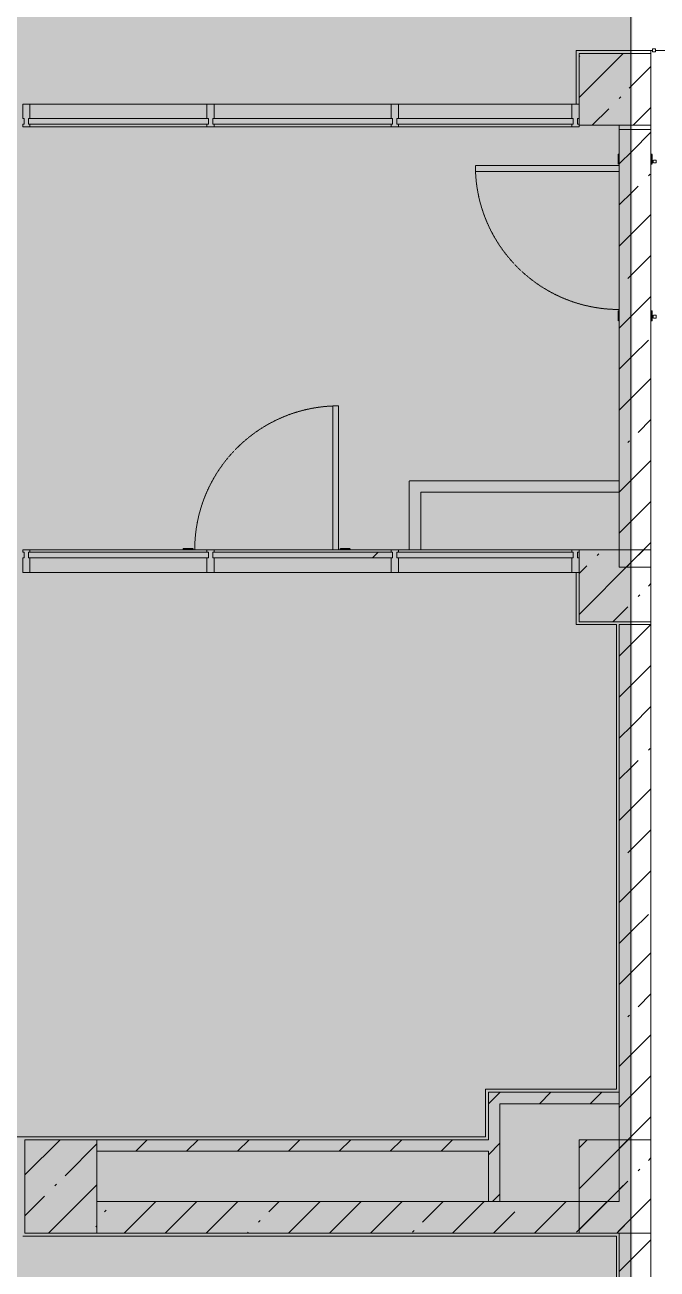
# Model space of a CAD drawing. Header units: millimetres. Extents: x 35316 to 242799, y -8553 to 29000.
# Drawn here: x 188277 to 192669, y 10650 to 19298 of the extents above; entities that cross this region are included whole.
import ezdxf

# ---------------------------------------------------------------- set-up
doc = ezdxf.new("R2010")
doc.units = ezdxf.units.MM
doc.linetypes.add('200_ШТРИХ__ш1_п0_6_', pattern=[1.6, 1, -0.6])
doc.layers.add('A-DETL-GENF-5', color=7, linetype='Continuous', lineweight=9, true_color=0xc0c0c0, transparency=0.4)
for name, color, linetype, lineweight in [('A-DETL-MBND-1', 7, '200_ШТРИХ__ш1_п0_6_', 9), ('A-GLAZ-CURT-3', 7, 'Continuous', 5), ('A-WALL-2', 7, 'Continuous', 5), ('I-WALL-5', 7, 'Continuous', 5), ('S-COLS-2', 7, 'Continuous', 5), ('Оси', 7, 'Continuous', 9)]:
    doc.layers.add(name, color=color, linetype=linetype, lineweight=lineweight)
for name, color, linetype, lineweight, true_color in [('A-FLOR-2', 7, 'Continuous', 5, 0xb7b7b7), ('A-FLOR-3', 7, 'Continuous', 5, 0xaaaaaa), ('A-GLAZ-CURT-2', 7, 'Continuous', 5, 0x737373), ('A-GLAZ-CWMG-2', 7, 'Continuous', 5, 0x737373), ('A-WALL-4', 7, 'Continuous', 9, 0x737373), ('I-WALL-4', 7, 'Continuous', 5, 0x737373), ('S-COLS-3', 7, 'Continuous', 5, 0x737373)]:
    doc.layers.add(name, color=color, linetype=linetype, lineweight=lineweight, true_color=true_color)
pattern_1 = [(45, (107926.8, 0), (-285.1231, 285.1231), []), (45, (108211.92, 0), (-285.1231, 285.1231), [504.031, -100.806, 16.764, -84.042])]
pattern_2 = [(45, (-84450, -18850), (-285.1231, 285.1231), []), (45, (-84164.88, -18850), (-285.1231, 285.1231), [504.031, -100.806, 16.764, -84.042])]
pattern_3 = [(45, (107926.8, 0), (-176.7767, 176.7767), [])]

# ---------------------------------------------------------------- blocks, each defined once
blk = doc.blocks.new('110_Дверь_СКБ_1Ст_Внутренняя1 - Д-4 _л_ 1100x2100h_су мгн-32399982-3_3_2_птичка')
at = {"layer": 'A-DETL-MBND-1'}
for points in [[(472.5, 110), (512.5, 110), (512.5, 1110), (472.5, 1110), (472.5, 1025.2)], [(-567.5, 110), (-497.5, 110), (-497.5, 118), (-567.5, 118)], [(522.5, 110), (592.5, 110), (592.5, 118), (522.5, 118)], [(-567.5, -118), (-497.5, -118), (-497.5, -110), (-567.5, -110)], [(522.5, -118), (592.5, -118), (592.5, -110), (522.5, -110)]]:
    blk.add_hatch(color=256, dxfattribs=at).paths.add_polyline_path(points)
for p, q in [((512.5, 1110), (472.5, 1110)), ((472.5, 1110), (472.5, 110)), ((512.5, 110), (512.5, 1110)), ((-497.5, 118), (-567.5, 118)), ((-567.5, 118), (-567.5, 110)), ((-497.5, 110), (-497.5, 118)), ((592.5, 118), (522.5, 118)), ((522.5, 118), (522.5, 110)), ((592.5, 110), (592.5, 118)), ((-567.5, -110), (-567.5, -118)), ((-567.5, -118), (-497.5, -118)), ((-497.5, -118), (-497.5, -110)), ((522.5, -110), (522.5, -118)), ((522.5, -118), (592.5, -118)), ((592.5, -118), (592.5, -110))]:
    blk.add_line(p, q, dxfattribs=at)
blk.add_arc((512.5, 110), 1000, 90, 180, dxfattribs=at)
blk = doc.blocks.new('110_Дверь_СКБ_1Ст_Внутренняя1 - Д-4 _л_ 1100x2100h_су мгн-32399984-3_3_2_птичка')
at = {"layer": 'A-DETL-MBND-1'}
for points in [[(472.5, 40), (512.5, 40), (512.5, 1040), (472.5, 1040), (472.5, 92.8)], [(-547.5, 40), (-497.5, 40), (-497.5, 48), (-567.5, 48), (-567.5, 40), (-557.5, 40)], [(562.5, 40), (592.5, 40), (592.5, 48), (522.5, 48), (522.5, 40), (552.5, 40)]]:
    blk.add_hatch(color=256, dxfattribs=at).paths.add_polyline_path(points)
for p, q in [((512.5, 1040), (472.5, 1040)), ((472.5, 1040), (472.5, 40)), ((512.5, 40), (512.5, 1040)), ((-497.5, 48), (-567.5, 48)), ((-567.5, 48), (-567.5, 40)), ((-497.5, 40), (-497.5, 48)), ((592.5, 48), (522.5, 48)), ((522.5, 48), (522.5, 40)), ((592.5, 40), (592.5, 48))]:
    blk.add_line(p, q, dxfattribs=at)
blk.add_arc((512.5, 40), 1000, 90, 180, dxfattribs=at)
blk = doc.blocks.new('BSC_Колонна _Прямоугольная - 500х500-V215-3_3_2_птичка')
at = {"layer": 'S-COLS-2'}
h = blk.add_hatch(dxfattribs=at)
h.set_pattern_fill('FP_156', color=256, style=0, pattern_type=2)
h.set_pattern_definition(pattern_2)
h.paths.add_polyline_path([(-250, -250), (120, -250), (120, 250), (-250, 250), (-250, -188.6)])
h = blk.add_hatch(dxfattribs=at)
h.set_pattern_fill('FP_156', color=256, style=0, pattern_type=2)
h.set_pattern_definition(pattern_2)
h.paths.add_polyline_path([(120, -250), (250, -250), (250, 250), (120, 250), (120, -188.6)])
for p, q in [((250, 250), (120, 250)), ((250, -250), (250, 250)), ((120, -250), (250, -250))]:
    blk.add_line(p, q, dxfattribs=at)
at = {"layer": 'S-COLS-3'}
for p, q in [((120, 250), (-250, 250)), ((-250, 250), (-250, -250)), ((-250, -250), (120, -250))]:
    blk.add_line(p, q, dxfattribs=at)
blk = doc.blocks.new('Прямоугольный импост - Импост структурный с накладкой - 160мм-V217-3_3_2_птичка')
at = {"layer": 'A-GLAZ-CWMG-2'}
for p, q in [((-50, 40), (-50, 140)), ((-50, 140), (0, 140)), ((0, 140), (0, 40)), ((-40, 40), (-50, 40)), ((-50, -17), (-50, 0)), ((-50, 0), (-40, 0)), ((-40, 0), (-40, 40)), ((-10, 40), (-10, 0)), ((0, 40), (-10, 40)), ((-10, 0), (0, 0)), ((0, 0), (0, -17)), ((0, -17), (-50, -17))]:
    blk.add_line(p, q, dxfattribs=at)
blk = doc.blocks.new('Системная панель - Стекло - 40мм-30335157-3_3_2_птичка')
at = {"layer": 'A-GLAZ-CURT-3'}
h = blk.add_hatch(dxfattribs=at)
h.set_pattern_fill('FP_161', color=256, style=0, pattern_type=2)
h.set_pattern_definition([(45, (-82780, -15133), (-1414.214, 1414.214), [1000, -3000]), (45, (-83780, -15633), (-1414.214, 1414.214), [3000, -1000]), (45, (-81780, -16133), (-1414.214, 1414.214), [1000, -3000])])
h.paths.add_polyline_path([(625, -40), (625, 0), (-625, 0), (-625, -40), (225.1, -40)])
at = {"layer": 'A-GLAZ-CURT-2'}
for p, q in [((625, 0), (-625, 0)), ((-625, 0), (-625, -40)), ((-625, -40), (625, -40)), ((625, -40), (625, 0))]:
    blk.add_line(p, q, dxfattribs=at)
blk = doc.blocks.new('Прямоугольный импост - Импост структурный с накладкой - 160мм-23562108-3_3_2_птичка')
at = {"layer": 'A-GLAZ-CWMG-2'}
for p, q in [((82895, 15650), (81665, 15650)), ((82895, 15493), (81665, 15493))]:
    blk.add_line(p, q, dxfattribs=at)
blk = doc.blocks.new('Прямоугольный импост - Импост структурный с накладкой - 160мм-30335135-3_3_2_птичка')
at = {"layer": 'A-GLAZ-CWMG-2'}
for p, q in [((-25, 40), (-25, 140)), ((-25, 140), (25, 140)), ((25, 140), (25, 40)), ((-15, 40), (-25, 40)), ((-25, -17), (-25, 0)), ((-25, 0), (-15, 0)), ((-15, 0), (-15, 40)), ((15, 40), (15, 0)), ((25, 40), (15, 40)), ((15, 0), (25, 0)), ((25, 0), (25, -17)), ((25, -17), (-25, -17))]:
    blk.add_line(p, q, dxfattribs=at)
blk = doc.blocks.new('Прямоугольный импост - Импост структурный с накладкой - 160мм-23618922-3_3_2_птичка')
at = {"layer": 'A-GLAZ-CWMG-2'}
for p, q in [((-50, 0), (-50, 17)), ((-50, 17), (0, 17)), ((-40, 0), (-50, 0)), ((-40, -40), (-40, 0)), ((0, 0), (-10, 0)), ((-10, 0), (-10, -40)), ((0, 17), (0, 7)), ((-50, -140), (-50, -40)), ((-50, -40), (-40, -40)), ((-10, -40), (0, -40)), ((0, -140), (-50, -140))]:
    blk.add_line(p, q, dxfattribs=at)
blk = doc.blocks.new('Системная панель - Стекло - 40мм-V218-3_3_2_птичка')
at = {"layer": 'A-GLAZ-CURT-2'}
for p, q in [((612.5, 40), (-612.5, 40)), ((-612.5, 40), (-612.5, 0)), ((612.5, 0), (612.5, 40)), ((-612.5, 0), (612.5, 0))]:
    blk.add_line(p, q, dxfattribs=at)
blk = doc.blocks.new('Прямоугольный импост - Импост структурный с накладкой - 160мм-23562040-3_3_2_птичка')
at = {"layer": 'A-GLAZ-CWMG-2'}
for p, q in [((80335, 18747), (79130, 18747)), ((80335, 18590), (79130, 18590))]:
    blk.add_line(p, q, dxfattribs=at)
blk = doc.blocks.new('Прямоугольный импост - Импост структурный с накладкой - 160мм-23618920-3_3_2_птичка')
at = {"layer": 'A-GLAZ-CWMG-2'}
for p, q in [((-25, 0), (-25, 17)), ((-25, 17), (25, 17)), ((-15, 0), (-25, 0)), ((-15, -40), (-15, 0)), ((25, 0), (15, 0)), ((15, 0), (15, -40)), ((25, 17), (25, 0)), ((-25, -140), (-25, -40)), ((-25, -40), (-15, -40)), ((15, -40), (25, -40)), ((25, -40), (25, -140)), ((25, -140), (-25, -140))]:
    blk.add_line(p, q, dxfattribs=at)
blk = doc.blocks.new('BSC_Колонна _Прямоугольная - 650х500-V227-3_3_2_птичка')
at = {"layer": 'S-COLS-2'}
h = blk.add_hatch(dxfattribs=at)
h.set_pattern_fill('FP_174', color=256, style=0, pattern_type=2)
h.set_pattern_definition([(135, (11225, -80600), (-285.1231, -285.1231), []), (135, (11225, -80314.88), (-285.1231, -285.1231), [504.031, -100.806, 16.764, -84.042])])
h.paths.add_polyline_path([(325, 250), (-325, 250), (-325, -250), (325, -250), (325, -214.3)])
at = {"layer": 'S-COLS-3'}
for p, q in [((325, 250), (-325, 250)), ((-325, 250), (-325, -250)), ((325, -250), (325, 250)), ((-325, -250), (325, -250))]:
    blk.add_line(p, q, dxfattribs=at)
blk = doc.blocks.new('Системная панель - Стекло - 40мм-V235-3_3_2_птичка')
at = {"layer": 'A-GLAZ-CURT-2'}
for p, q in [((625, 0), (-625, 0)), ((-625, 0), (-625, -40)), ((-625, -40), (625, -40)), ((625, -40), (625, 0))]:
    blk.add_line(p, q, dxfattribs=at)
blk = doc.blocks.new('Системная панель - Стекло - 40мм-23618924-3_3_2_птичка')
at = {"layer": 'A-GLAZ-CURT-3'}
h = blk.add_hatch(dxfattribs=at)
h.set_pattern_fill('FP_182', color=256, style=0, pattern_type=2)
h.set_pattern_definition([(45, (-82780, -18107), (-1414.214, 1414.214), [1000, -3000]), (45, (-83780, -18607), (-1414.214, 1414.214), [3000, -1000]), (45, (-81780, -19107), (-1414.214, 1414.214), [1000, -3000])])
h.paths.add_polyline_path([(625, 0), (625, 40), (-625, 40), (-625, 0), (225.1, 0)])
at = {"layer": 'A-GLAZ-CURT-2'}
for p, q in [((625, 40), (-625, 40)), ((-625, 40), (-625, 0)), ((-625, 0), (625, 0)), ((625, 0), (625, 40))]:
    blk.add_line(p, q, dxfattribs=at)
blk = doc.blocks.new('Прямоугольный импост - Импост структурный с накладкой - 160мм-23562109-3_3_2_птичка')
at = {"layer": 'A-GLAZ-CWMG-2'}
for p, q in [((81615, 15650), (80385, 15650)), ((81615, 15493), (80385, 15493))]:
    blk.add_line(p, q, dxfattribs=at)
blk = doc.blocks.new('Прямоугольный импост - Импост структурный с накладкой - 160мм-30335136-3_3_2_птичка')
at = {"layer": 'A-GLAZ-CWMG-2'}
for p, q in [((-25, 40), (-25, 140)), ((-25, 140), (25, 140)), ((25, 140), (25, 40)), ((-15, 40), (-25, 40)), ((-25, -17), (-25, 0)), ((-25, 0), (-15, 0)), ((-15, 0), (-15, 40)), ((15, 40), (15, 0)), ((25, 40), (15, 40)), ((15, 0), (25, 0)), ((25, 0), (25, -17)), ((25, -17), (-25, -17))]:
    blk.add_line(p, q, dxfattribs=at)
blk = doc.blocks.new('Прямоугольный импост - Импост структурный с накладкой - 160мм-22751478-3_3_2_птичка')
at = {"layer": 'A-GLAZ-CWMG-2'}
for p, q in [((82895, 18747), (81665, 18747)), ((82895, 18590), (81665, 18590))]:
    blk.add_line(p, q, dxfattribs=at)
blk = doc.blocks.new('Системная панель - Стекло - 40мм-V236-3_3_2_птичка')
at = {"layer": 'A-GLAZ-CURT-2'}
for p, q in [((625, 40), (-625, 40)), ((-625, 40), (-625, 0)), ((-625, 0), (625, 0)), ((625, 0), (625, 40))]:
    blk.add_line(p, q, dxfattribs=at)
blk = doc.blocks.new('Системная панель - Стекло - 40мм-V237-3_3_2_птичка')
at = {"layer": 'A-GLAZ-CURT-2'}
for p, q in [((612.5, 0), (-612.5, 0)), ((-612.5, 0), (-612.5, -40)), ((-612.5, -40), (612.5, -40)), ((612.5, -40), (612.5, 0))]:
    blk.add_line(p, q, dxfattribs=at)
blk = doc.blocks.new('Прямоугольный импост - Импост структурный с накладкой - 160мм-23562112-3_3_2_птичка')
at = {"layer": 'A-GLAZ-CWMG-2'}
for p, q in [((84150, 15650), (82945, 15650)), ((84150, 15493), (82945, 15493))]:
    blk.add_line(p, q, dxfattribs=at)

msp = doc.modelspace()

# ---------------------------------------------------------------- hatches: boundary and pattern name
at = {"layer": 'A-DETL-GENF-5'}
msp.add_hatch(color=256, dxfattribs=at).paths.add_polyline_path([(183776.8, -251.7), (183776.8, 3288.3), (192496.8, 3288.3), (192496.8, 27348.3), (149836.8, 27348.3), (149836.8, 23888.3), (146236.9, 23888.3), (146236.9, -251.7), (181954.2, -251.7)])
at = {"layer": 'I-WALL-5'}
h = msp.add_hatch(dxfattribs=at)
h.set_pattern_fill('FP_108', color=256, style=0, pattern_type=2)
h.set_pattern_definition(pattern_1)
h.paths.add_polyline_path([(192496.8, 15530), (192496.8, 18570), (192406.8, 18570), (192406.8, 15530)])
h = msp.add_hatch(dxfattribs=at)
h.set_pattern_fill('FP_108', color=256, style=0, pattern_type=2)
h.set_pattern_definition(pattern_1)
h.paths.add_polyline_path([(192626.8, 15530), (192626.8, 18570), (192496.8, 18570), (192496.8, 15530), (192551.4, 15530)])
h = msp.add_hatch(dxfattribs=at)
h.set_pattern_fill('FP_108', color=256, style=0, pattern_type=2)
h.set_pattern_definition(pattern_1)
h.paths.add_polyline_path([(192496.8, 4050), (192496.8, 15130), (192406.8, 15130), (192406.8, 4050)])
h = msp.add_hatch(dxfattribs=at)
h.set_pattern_fill('FP_108', color=256, style=0, pattern_type=2)
h.set_pattern_definition(pattern_1)
h.paths.add_polyline_path([(192551.4, 4050), (192626.8, 4050), (192626.8, 15130), (192496.8, 15130), (192496.8, 4050)])
h = msp.add_hatch(dxfattribs=at)
h.set_pattern_fill('FP_113', color=256, style=0, pattern_type=2)
h.set_pattern_definition(pattern_3)
h.paths.add_polyline_path([(191576.8, 11120), (191576.8, 11880), (191496.8, 11880), (191496.8, 11120)])
h = msp.add_hatch(dxfattribs=at)
h.set_pattern_fill('FP_113', color=256, style=0, pattern_type=2)
h.set_pattern_definition(pattern_3)
h.paths.add_polyline_path([(192406.8, 11800), (192406.8, 11880), (191576.8, 11880), (191576.8, 11800)])
h = msp.add_hatch(dxfattribs=at)
h.set_pattern_fill('FP_113', color=256, style=0, pattern_type=2)
h.set_pattern_definition(pattern_3)
h.paths.add_polyline_path([(191496.8, 11470), (191496.8, 11550), (188776.8, 11550), (188776.8, 11470)])
h = msp.add_hatch(dxfattribs=at)
h.set_pattern_fill('FP_108', color=256, style=0, pattern_type=2)
h.set_pattern_definition(pattern_1)
h.paths.add_polyline_path([(192406.8, 10900), (192406.8, 11120), (188776.8, 11120), (188776.8, 10900)])
at = {"layer": 'S-COLS-2'}
h = msp.add_hatch(dxfattribs=at)
h.set_pattern_fill('FP_108', color=256, style=0, pattern_type=2)
h.set_pattern_definition(pattern_1)
h.paths.add_polyline_path([(192496.8, 15150), (192496.8, 15650), (192126.8, 15650), (192126.8, 15150)])
h = msp.add_hatch(dxfattribs=at)
h.set_pattern_fill('FP_108', color=256, style=0, pattern_type=2)
h.set_pattern_definition(pattern_1)
h.paths.add_polyline_path([(192496.8, 15150), (192626.8, 15150), (192626.8, 15650), (192496.8, 15650)])
h = msp.add_hatch(dxfattribs=at)
h.set_pattern_fill('FP_108', color=256, style=0, pattern_type=2)
h.set_pattern_definition(pattern_1)
h.paths.add_polyline_path([(192126.8, 10900), (192496.8, 10900), (192496.8, 11550), (192126.8, 11550)])
h = msp.add_hatch(dxfattribs=at)
h.set_pattern_fill('FP_108', color=256, style=0, pattern_type=2)
h.set_pattern_definition(pattern_1)
h.paths.add_polyline_path([(192496.8, 10900), (192626.8, 10900), (192626.8, 11550), (192496.8, 11550)])

# ---------------------------------------------------------------- linework, layer by layer
at = {"layer": 'A-DETL-MBND-1'}
for p, q in [((192661.8, 18358.5), (192641.8, 18358.5)), ((192641.8, 18358.5), (192641.8, 18338.5)), ((192641.8, 18338.5), (192661.8, 18338.5)), ((192661.8, 18338.5), (192661.8, 18358.5)), ((192661.8, 17280), (192641.8, 17280)), ((192641.8, 17280), (192641.8, 17260)), ((192641.8, 17260), (192661.8, 17260)), ((192661.8, 17260), (192661.8, 17280)), ((190946.8, 15650), (190946.8, 16130)), ((190946.8, 16130), (192406.8, 16130)), ((191026.8, 16050), (191026.8, 15650)), ((192406.8, 16050), (191026.8, 16050))]:
    msp.add_line(p, q, dxfattribs=at)
at = {"layer": 'A-FLOR-2'}
for p, q in [((192106.8, 18747), (192106.8, 19120)), ((192106.8, 19120), (192637.3, 19120)), ((192406.8, 18600), (192406.8, 18570)), ((192106.8, 15130), (192106.8, 15493)), ((192386.8, 15130), (192106.8, 15130)), ((192386.8, 11900), (192386.8, 15130)), ((191477.3, 11570), (191477.3, 11900)), ((191477.3, 11900), (192386.8, 11900)), ((187845.8, 11570), (191477.3, 11570)), ((192386.8, 10879), (188262.8, 10879)), ((192386.8, 4070), (192386.8, 10879))]:
    msp.add_line(p, q, dxfattribs=at)
at = {"layer": 'A-FLOR-3'}
for p, q in [((192626.8, 19100), (192626.8, 19120)), ((192657.3, 19120), (192916.8, 19120)), ((192626.8, 18570), (192626.8, 18600)), ((192626.8, 15130), (192626.8, 15150))]:
    msp.add_line(p, q, dxfattribs=at)
at = {"layer": 'A-WALL-2'}
for p, q in [((192657.3, 19131), (192637.3, 19131)), ((192637.3, 19131), (192637.3, 19111)), ((192657.3, 19111), (192657.3, 19131)), ((192637.3, 19111), (192657.3, 19111))]:
    msp.add_line(p, q, dxfattribs=at)
at = {"layer": 'A-WALL-4'}
for p, q in [((192406.8, 11800), (192406.8, 11880)), ((191496.8, 11120), (191576.8, 11120))]:
    msp.add_line(p, q, dxfattribs=at)
at = {"layer": 'I-WALL-4'}
for p, q in [((192406.8, 18570), (192406.8, 15530)), ((192406.8, 15130), (192406.8, 11880)), ((191496.8, 11880), (191496.8, 11550)), ((192406.8, 11880), (191496.8, 11880)), ((191576.8, 11120), (191576.8, 11800)), ((191576.8, 11800), (192406.8, 11800)), ((192406.8, 11800), (192406.8, 11120)), ((191496.8, 11550), (188776.8, 11550)), ((188776.8, 11470), (191496.8, 11470)), ((191496.8, 11470), (191496.8, 11120)), ((191496.8, 11120), (188776.8, 11120)), ((192406.8, 11120), (191576.8, 11120)), ((188776.8, 10900), (192406.8, 10900)), ((192406.8, 10900), (192406.8, 4050))]:
    msp.add_line(p, q, dxfattribs=at)
at = {"layer": 'I-WALL-5'}
for p, q in [((192626.8, 18570), (192406.8, 18570)), ((192626.8, 15530), (192626.8, 18570)), ((192406.8, 15530), (192626.8, 15530)), ((192626.8, 15130), (192406.8, 15130)), ((192626.8, 4050), (192626.8, 15130))]:
    msp.add_line(p, q, dxfattribs=at)
at = {"layer": 'S-COLS-2'}
for p, q in [((192626.8, 15650), (192496.8, 15650)), ((192626.8, 15150), (192626.8, 15650)), ((192496.8, 15150), (192626.8, 15150)), ((192626.8, 11550), (192496.8, 11550)), ((192626.8, 10900), (192626.8, 11550)), ((192496.8, 10900), (192626.8, 10900))]:
    msp.add_line(p, q, dxfattribs=at)
at = {"layer": 'S-COLS-3'}
for p, q in [((192496.8, 15650), (192126.8, 15650)), ((192126.8, 15650), (192126.8, 15150)), ((192126.8, 15150), (192496.8, 15150)), ((192496.8, 11550), (192126.8, 11550)), ((192126.8, 11550), (192126.8, 10900)), ((192126.8, 10900), (192496.8, 10900))]:
    msp.add_line(p, q, dxfattribs=at)
at = {"layer": 'Оси'}
msp.add_line((192486.8, 10029.8), (192486.8, 21915.1), dxfattribs=at)

# ---------------------------------------------------------------- block references
at = {"layer": 'A-DETL-MBND-1', "rotation": 89.9999999999999}
msp.add_blockref('110_Дверь_СКБ_1Ст_Внутренняя1 - Д-4 _л_ 1100x2100h_су мгн-32399982-3_3_2_птичка', (192516.8, 17807.5), dxfattribs=at)
at = {"layer": 'A-DETL-MBND-1'}
msp.add_blockref('110_Дверь_СКБ_1Ст_Внутренняя1 - Д-4 _л_ 1100x2100h_су мгн-32399984-3_3_2_птичка', (189944.3, 15610), dxfattribs=at)
at = {"layer": 'A-GLAZ-CURT-2'}
for name, p in [('Системная панель - Стекло - 40мм-V236-3_3_2_птичка', (188926.8, 18607)), ('Системная панель - Стекло - 40мм-23618924-3_3_2_птичка', (190206.8, 18607)), ('Системная панель - Стекло - 40мм-V218-3_3_2_птичка', (191474.3, 18607)), ('Системная панель - Стекло - 40мм-V235-3_3_2_птичка', (188926.8, 15633)), ('Системная панель - Стекло - 40мм-30335157-3_3_2_птичка', (190206.8, 15633)), ('Системная панель - Стекло - 40мм-V237-3_3_2_птичка', (191474.3, 15633))]:
    msp.add_blockref(name, p, dxfattribs=at)
at = {"layer": 'A-GLAZ-CWMG-2', "extrusion": (0, 0, -1), "rotation": 180}
for name, p in [('Прямоугольный импост - Импост структурный с накладкой - 160мм-23618920-3_3_2_птичка', (-188286.8, 18607)), ('Прямоугольный импост - Импост структурный с накладкой - 160мм-23618920-3_3_2_птичка', (-189566.8, 18607)), ('Прямоугольный импост - Импост структурный с накладкой - 160мм-23618920-3_3_2_птичка', (-190846.8, 18607)), ('Прямоугольный импост - Импост структурный с накладкой - 160мм-23618922-3_3_2_птичка', (-192126.8, 18607)), ('Прямоугольный импост - Импост структурный с накладкой - 160мм-30335136-3_3_2_птичка', (-188286.8, 15633)), ('Прямоугольный импост - Импост структурный с накладкой - 160мм-30335135-3_3_2_птичка', (-189566.8, 15633)), ('Прямоугольный импост - Импост структурный с накладкой - 160мм-30335136-3_3_2_птичка', (-190846.8, 15633)), ('Прямоугольный импост - Импост структурный с накладкой - 160мм-V217-3_3_2_птичка', (-192126.8, 15633))]:
    msp.add_blockref(name, p, dxfattribs=at)
at = {"layer": 'A-GLAZ-CWMG-2'}
for name, p in [('Прямоугольный импост - Импост структурный с накладкой - 160мм-22751478-3_3_2_птичка', (106646.8, 0)), ('Прямоугольный импост - Импост структурный с накладкой - 160мм-22751478-3_3_2_птичка', (107926.8, 0)), ('Прямоугольный импост - Импост структурный с накладкой - 160мм-23562040-3_3_2_птичка', (111741.8, 0)), ('Прямоугольный импост - Импост структурный с накладкой - 160мм-23562109-3_3_2_птичка', (107926.8, 0)), ('Прямоугольный импост - Импост структурный с накладкой - 160мм-23562108-3_3_2_птичка', (107926.8, 0)), ('Прямоугольный импост - Импост структурный с накладкой - 160мм-23562112-3_3_2_птичка', (107926.8, 0))]:
    msp.add_blockref(name, p, dxfattribs=at)
at = {"layer": 'S-COLS-2'}
msp.add_blockref('BSC_Колонна _Прямоугольная - 500х500-V215-3_3_2_птичка', (192376.8, 18850), dxfattribs=at)
at = {"layer": 'S-COLS-3', "rotation": 270.0000000000007}
msp.add_blockref('BSC_Колонна _Прямоугольная - 650х500-V227-3_3_2_птичка', (188526.8, 11225), dxfattribs=at)

doc.saveas('drawing.dxf')
